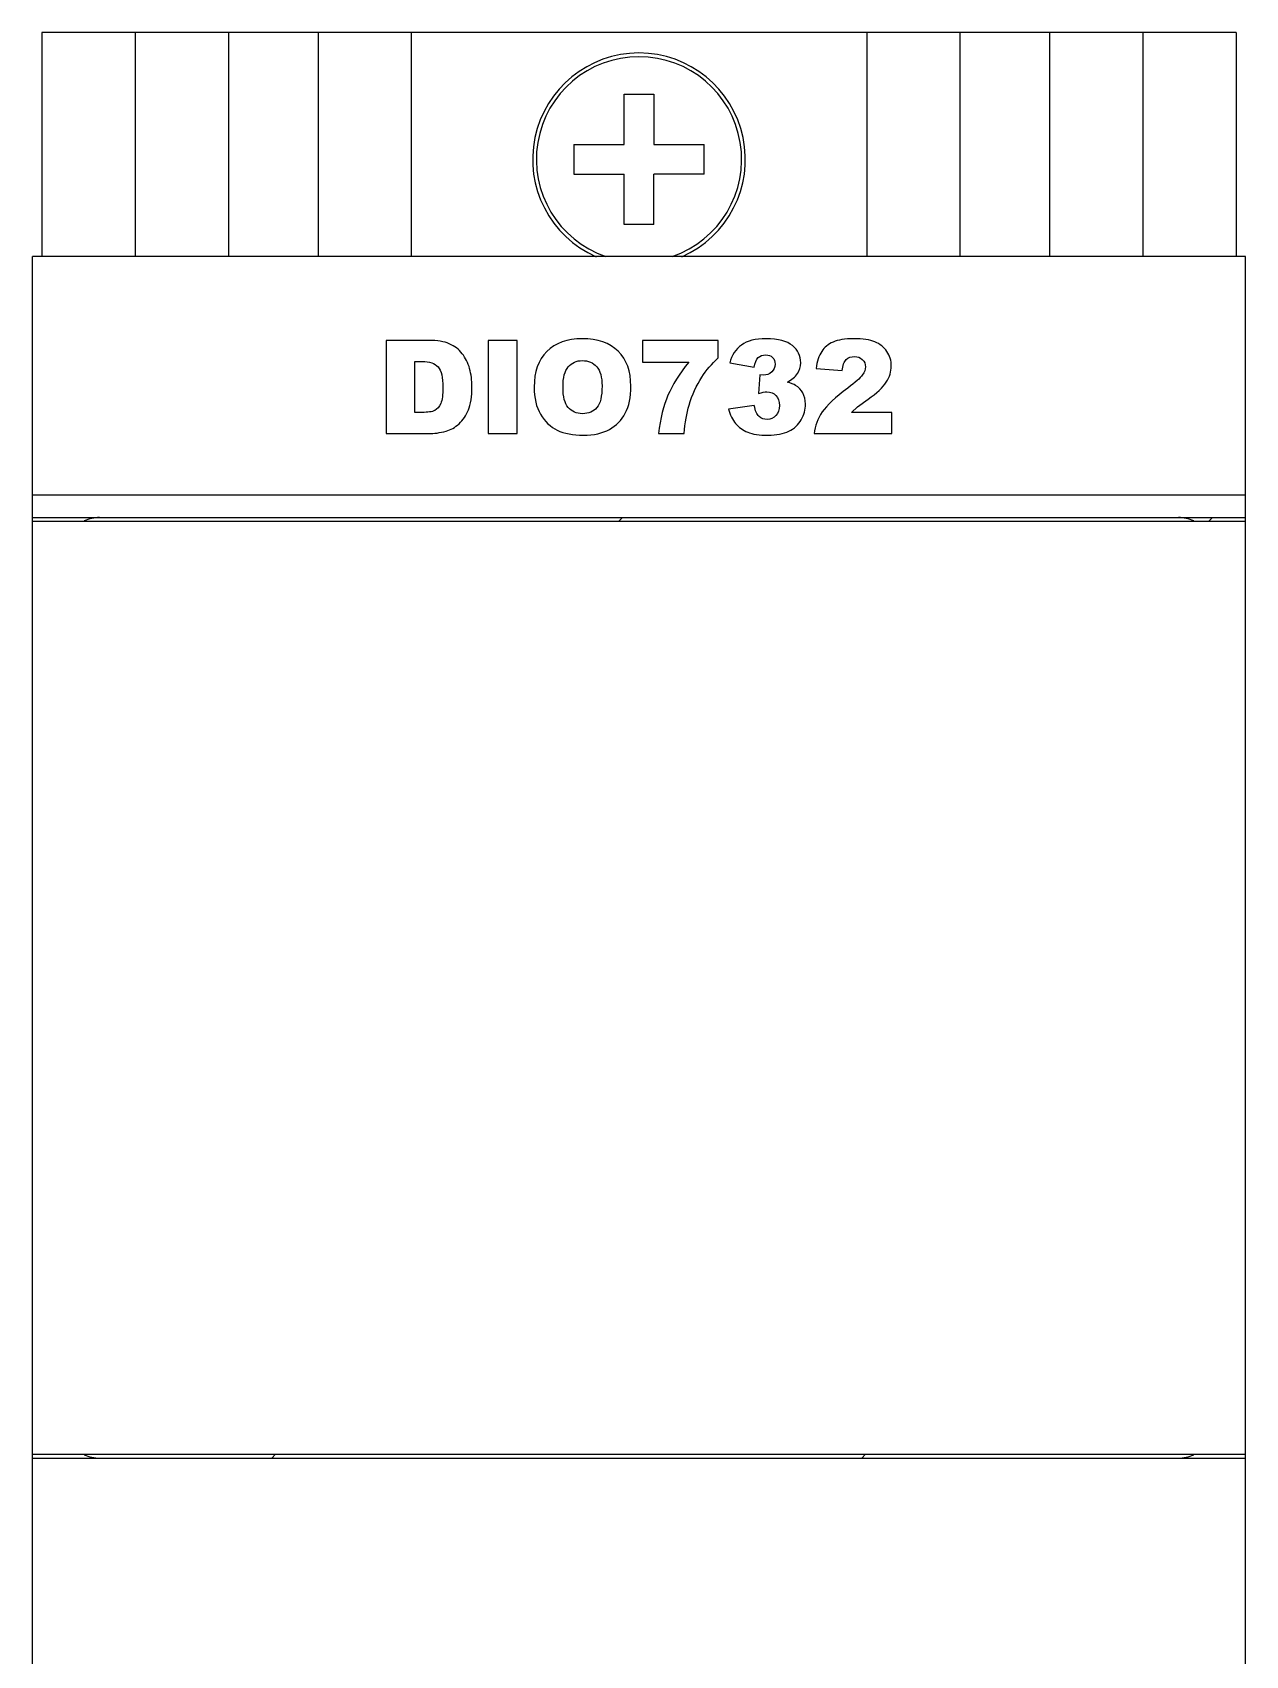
# Model space of a CAD drawing. Header units: inches. Extents: x 0 to 32, y 0 to 130.
# Drawn here: x -0.25 to 32.25, y 86.51 to 130 of the extents above; entities that cross this region are included whole.
import ezdxf

# ---------------------------------------------------------------- set-up
doc = ezdxf.new("R2010")
doc.units = ezdxf.units.IN
doc.header["$LTSCALE"] = 1.21
doc.header["$MEASUREMENT"] = 0
doc.layers.get('0').update_dxf_attribs({"linetype": 'CONTINUOUS'})
doc.layers.add('02___PRT_ALL_AXES', color=7, linetype='CONTINUOUS')
doc.layers.add('03___PRT_ALL_CURVES', color=7, linetype='CONTINUOUS')

msp = doc.modelspace()

# ---------------------------------------------------------------- linework, layer by layer
at = {"color": 7, "linetype": 'Continuous'}
for p, q in [((0, 130), (0, 124)), ((32, 130), (32, 124)), ((15.6, 127), (15.6, 128.35)), ((15.6, 128.35), (16.4, 128.35)), ((16.4, 128.35), (16.4, 127)), ((14.25, 127), (14.25, 126.2)), ((14.25, 127), (15.6, 127)), ((16.4, 127), (17.75, 127)), ((17.75, 126.2), (17.75, 127)), ((14.25, 126.2), (15.6, 126.2)), ((15.6, 124.85), (15.6, 126.2)), ((16.4, 124.85), (16.4, 126.2)), ((17.75, 126.2), (16.4, 126.2)), ((16.4, 124.85), (15.6, 124.85)), ((-0.25, 6), (-0.25, 124)), ((32.25, 124), (-0.25, 124)), ((32.25, 6), (32.25, 124)), ((32.25, 117.6), (-0.25, 117.6)), ((-0.25, 117), (32.25, 117)), ((32.25, 116.9), (-0.25, 116.9)), ((-0.25, 91.9), (32.25, 91.9)), ((-0.25, 91.8), (32.25, 91.8))]:
    msp.add_line(p, q, dxfattribs=at)
at = {"color": 2, "linetype": 'Continuous'}
for p, q in [((15.455, 116.9), (15.555, 117)), ((31.261, 116.9), (31.361, 117)), ((6.161, 91.8), (6.261, 91.9)), ((21.966, 91.8), (22.066, 91.9))]:
    msp.add_line(p, q, dxfattribs=at)
at = {"color": 7, "linetype": 'Continuous'}
for centre, radius, start, end in [((16, 126.6), 2.85, 293.7203, 246.2797), ((16, 126.6), 2.75, 288.8396, 251.1604), ((1.55, 116), 1, 90, 114.4508), ((30.45, 116), 1, 65.5492, 90), ((1.55, 92.8), 1, 245.5492, 270), ((30.45, 92.8), 1, 270, 294.4508)]:
    msp.add_arc(centre, radius, start, end, dxfattribs=at)
at = {"layer": '02___PRT_ALL_AXES', "color": 7, "linetype": 'Continuous'}
for p, q in [((32, 130), (0, 130)), ((2.5, 130), (2.5, 124)), ((5, 130), (5, 124)), ((7.4, 130), (7.4, 124)), ((9.9, 130), (9.9, 124)), ((22.1, 130), (22.1, 124)), ((24.6, 130), (24.6, 124)), ((27, 130), (27, 124)), ((29.5, 130), (29.5, 124))]:
    msp.add_line(p, q, dxfattribs=at)
at = {"layer": '03___PRT_ALL_CURVES', "color": 4, "linetype": 'Continuous'}
for p, q in [((9.223, 121.75), (9.223, 119.25)), ((10.371, 121.75), (9.223, 121.75)), ((11.96, 121.75), (11.96, 119.25)), ((12.734, 121.75), (11.96, 121.75)), ((12.734, 119.25), (12.734, 121.75)), ((16.097, 121.75), (16.097, 121.163)), ((18.125, 121.75), (16.097, 121.75)), ((18.125, 121.281), (18.125, 121.75)), ((9.996, 119.818), (9.996, 121.184)), ((9.996, 121.184), (10.188, 121.184)), ((16.097, 121.163), (17.332, 121.163)), ((18.432, 121.145), (19.088, 121.027)), ((20.744, 120.995), (21.44, 120.938)), ((19.238, 120.826), (19.203, 120.329)), ((19.329, 120.817), (19.238, 120.826)), ((21.858, 119.967), (22.139, 120.171)), ((10.185, 119.818), (9.996, 119.818)), ((19.088, 120.002), (18.394, 119.91)), ((21.692, 119.816), (21.858, 119.967)), ((22.777, 119.816), (21.692, 119.816)), ((22.777, 119.25), (22.777, 119.816)), ((9.223, 119.25), (10.371, 119.25)), ((11.96, 119.25), (12.734, 119.25)), ((16.518, 119.25), (17.211, 119.25)), ((20.693, 119.25), (22.777, 119.25))]:
    msp.add_line(p, q, dxfattribs=at)
for points in [[(14.482, 121.793), (14.076, 121.793), (13.759, 121.678), (13.532, 121.452)], [(15.444, 121.457), (15.219, 121.68), (14.898, 121.793), (14.482, 121.793)], [(19.406, 121.793), (19.121, 121.793), (18.901, 121.736), (18.746, 121.625)], [(20.112, 121.609), (19.967, 121.731), (19.731, 121.793), (19.406, 121.793)], [(21.752, 121.793), (21.517, 121.793), (21.334, 121.762), (21.201, 121.704)], [(22.321, 121.708), (22.185, 121.764), (21.996, 121.793), (21.752, 121.793)], [(10.918, 121.658), (10.778, 121.719), (10.596, 121.75), (10.371, 121.75)], [(11.263, 121.393), (11.172, 121.508), (11.058, 121.597), (10.918, 121.658)], [(11.462, 120.993), (11.421, 121.145), (11.355, 121.278), (11.263, 121.393)], [(13.532, 121.452), (13.304, 121.223), (13.191, 120.906), (13.191, 120.498)], [(15.782, 120.519), (15.782, 120.921), (15.669, 121.233), (15.444, 121.457)], [(18.746, 121.625), (18.59, 121.513), (18.486, 121.353), (18.432, 121.145)], [(19.192, 121.286), (19.244, 121.336), (19.31, 121.361), (19.392, 121.361)], [(19.392, 121.361), (19.47, 121.361), (19.533, 121.337), (19.579, 121.292)], [(20.332, 121.151), (20.332, 121.336), (20.258, 121.487), (20.112, 121.609)], [(20.894, 121.452), (20.821, 121.342), (20.771, 121.189), (20.744, 120.995)], [(21.201, 121.704), (21.068, 121.646), (20.966, 121.561), (20.894, 121.452)], [(22.642, 121.452), (22.564, 121.568), (22.458, 121.653), (22.321, 121.708)], [(22.76, 121.064), (22.76, 121.208), (22.721, 121.336), (22.642, 121.452)], [(10.188, 121.184), (10.388, 121.184), (10.531, 121.134), (10.617, 121.036)], [(10.617, 121.036), (10.703, 120.938), (10.748, 120.758), (10.748, 120.493)], [(11.524, 120.509), (11.524, 120.679), (11.503, 120.839), (11.462, 120.993)], [(13.964, 120.495), (13.964, 120.749), (14.01, 120.931), (14.105, 121.042)], [(14.105, 121.042), (14.199, 121.151), (14.324, 121.208), (14.481, 121.208)], [(14.481, 121.208), (14.643, 121.208), (14.77, 121.153), (14.866, 121.044)], [(14.866, 121.044), (14.961, 120.935), (15.009, 120.764), (15.009, 120.529)], [(17.332, 121.163), (17.078, 120.848), (16.892, 120.553), (16.775, 120.277)], [(17.683, 120.764), (17.801, 120.948), (17.947, 121.121), (18.125, 121.281)], [(19.088, 121.027), (19.105, 121.15), (19.141, 121.237), (19.192, 121.286)], [(19.648, 121.111), (19.648, 121.03), (19.617, 120.962), (19.556, 120.904)], [(19.579, 121.292), (19.624, 121.247), (19.648, 121.186), (19.648, 121.111)], [(20.243, 120.858), (20.301, 120.945), (20.332, 121.042), (20.332, 121.151)], [(21.44, 120.938), (21.459, 121.078), (21.496, 121.177), (21.553, 121.233)], [(21.553, 121.233), (21.609, 121.288), (21.682, 121.317), (21.771, 121.317)], [(21.771, 121.317), (21.856, 121.317), (21.926, 121.29), (21.982, 121.235)], [(21.982, 121.235), (22.039, 121.18), (22.068, 121.116), (22.068, 121.041)], [(22.068, 121.041), (22.068, 120.969), (22.039, 120.896), (21.982, 120.818)], [(22.626, 120.628), (22.714, 120.766), (22.76, 120.911), (22.76, 121.064)], [(10.748, 120.493), (10.748, 120.292), (10.727, 120.147), (10.689, 120.059)], [(11.431, 119.886), (11.493, 120.033), (11.524, 120.241), (11.524, 120.509)], [(13.191, 120.498), (13.191, 120.205), (13.248, 119.963), (13.363, 119.768)], [(14.103, 119.951), (14.01, 120.06), (13.964, 120.242), (13.964, 120.495)], [(15.009, 120.529), (15.009, 120.249), (14.963, 120.055), (14.873, 119.948)], [(15.633, 119.799), (15.732, 119.987), (15.782, 120.225), (15.782, 120.519)], [(17.342, 120.013), (17.426, 120.289), (17.54, 120.539), (17.683, 120.764)], [(19.556, 120.904), (19.494, 120.846), (19.419, 120.817), (19.329, 120.817)], [(19.975, 120.628), (20.094, 120.693), (20.183, 120.769), (20.243, 120.858)], [(20.196, 120.544), (20.146, 120.575), (20.071, 120.604), (19.975, 120.628)], [(20.389, 120.341), (20.343, 120.425), (20.279, 120.493), (20.196, 120.544)], [(21.592, 120.473), (21.258, 120.225), (21.031, 120.011), (20.91, 119.83)], [(21.982, 120.818), (21.924, 120.739), (21.795, 120.623), (21.592, 120.473)], [(22.139, 120.171), (22.374, 120.336), (22.536, 120.488), (22.626, 120.628)], [(10.689, 120.059), (10.65, 119.97), (10.598, 119.907), (10.529, 119.871)], [(16.775, 120.277), (16.658, 120), (16.573, 119.658), (16.518, 119.25)], [(19.203, 120.329), (19.298, 120.357), (19.373, 120.37), (19.428, 120.37)], [(19.428, 120.37), (19.53, 120.37), (19.61, 120.338), (19.669, 120.275)], [(19.669, 120.275), (19.73, 120.21), (19.76, 120.121), (19.76, 120.005)], [(20.345, 119.624), (20.42, 119.756), (20.459, 119.896), (20.459, 120.043)], [(20.459, 120.043), (20.459, 120.159), (20.436, 120.258), (20.389, 120.341)], [(10.529, 119.871), (10.461, 119.835), (10.345, 119.818), (10.185, 119.818)], [(11.179, 119.516), (11.286, 119.615), (11.37, 119.739), (11.431, 119.886)], [(13.363, 119.768), (13.478, 119.574), (13.628, 119.431), (13.812, 119.341)], [(14.487, 119.785), (14.325, 119.785), (14.197, 119.84), (14.103, 119.951)], [(14.873, 119.948), (14.781, 119.838), (14.653, 119.785), (14.487, 119.785)], [(15.207, 119.363), (15.393, 119.467), (15.534, 119.612), (15.633, 119.799)], [(17.211, 119.25), (17.233, 119.543), (17.277, 119.797), (17.342, 120.013)], [(18.394, 119.91), (18.439, 119.753), (18.503, 119.623), (18.589, 119.521)], [(19.215, 119.71), (19.157, 119.765), (19.116, 119.862), (19.088, 120.002)], [(19.435, 119.63), (19.346, 119.63), (19.273, 119.656), (19.215, 119.71)], [(19.666, 119.733), (19.605, 119.664), (19.527, 119.63), (19.435, 119.63)], [(19.76, 120.005), (19.76, 119.891), (19.728, 119.801), (19.666, 119.733)], [(20.016, 119.315), (20.159, 119.386), (20.268, 119.49), (20.345, 119.624)], [(20.91, 119.83), (20.789, 119.649), (20.717, 119.455), (20.693, 119.25)], [(10.371, 119.25), (10.507, 119.25), (10.661, 119.272), (10.831, 119.318)], [(10.831, 119.318), (10.954, 119.351), (11.07, 119.417), (11.179, 119.516)], [(13.812, 119.341), (13.996, 119.252), (14.23, 119.207), (14.513, 119.207)], [(14.513, 119.207), (14.789, 119.207), (15.021, 119.259), (15.207, 119.363)], [(18.589, 119.521), (18.674, 119.419), (18.781, 119.34), (18.913, 119.288)], [(18.913, 119.288), (19.044, 119.235), (19.223, 119.207), (19.452, 119.207)], [(19.452, 119.207), (19.683, 119.207), (19.873, 119.245), (20.016, 119.315)]]:
    msp.add_open_spline(points, degree=3, dxfattribs=at)

doc.saveas('drawing.dxf')
